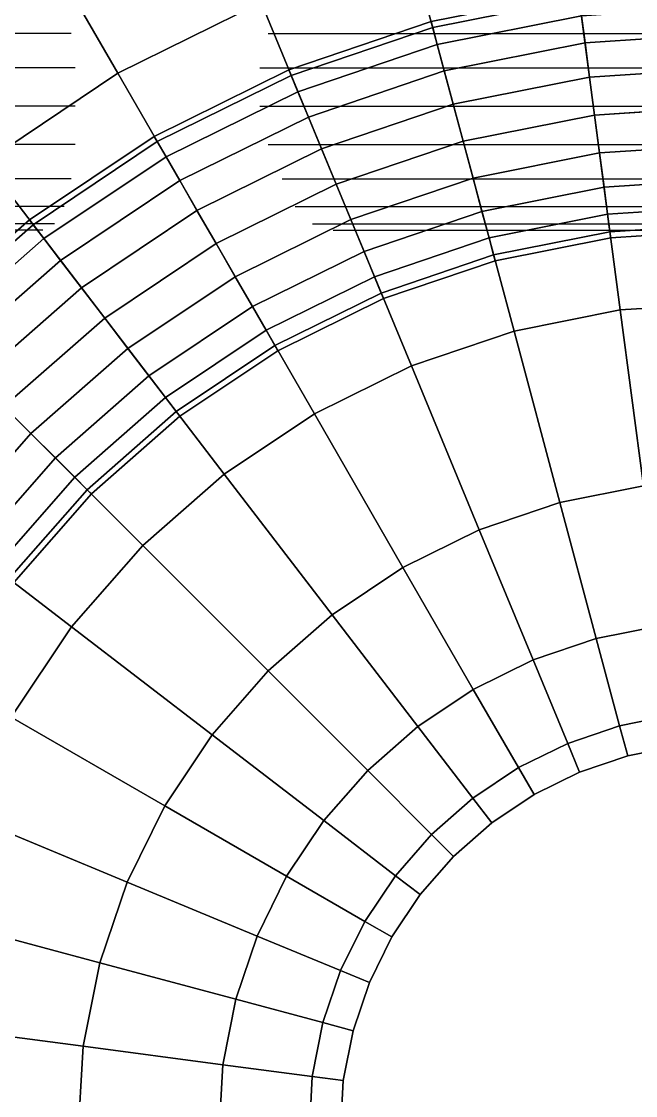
# Model space of a CAD drawing. Extents: x 91537 to 98524, y 82085 to 85415.
# Drawn here: x 93712 to 93831.9, y 84398 to 84607.5 of the extents above; entities that cross this region are included whole.
import ezdxf

# ---------------------------------------------------------------- set-up
doc = ezdxf.new("R2010")
doc.units = 0
doc.header["$LTSCALE"] = 20
doc.linetypes.add('DASHED', pattern=[18, 12, -6])
for name, color, linetype in [('CENTERLINE', 7, 'CONTINUOUS'), ('DRG1-CONTEXT', 9, 'DASHED'), ('INSULATION', 254, 'CONTINUOUS'), ('PIPE-SPOOL1', 5, 'CONTINUOUS')]:
    doc.layers.add(name, color=color, linetype=linetype)

msp = doc.modelspace()

# ---------------------------------------------------------------- linework, layer by layer
at = {"layer": 'CENTERLINE'}
msp.add_polyline3d([(93650, 82409, 4450), (93650, 84391, 4450), (93651.711, 84417.1052, 4450), (93656.8148, 84442.7638, 4450), (93665.2241, 84467.5367, 4450), (93676.7949, 84491, 4450), (93691.3293, 84512.7523, 4450), (93708.5786, 84532.4214, 4450), (93728.2477, 84549.6707, 4450), (93750, 84564.2051, 4450), (93773.4633, 84575.7759, 4450), (93798.2362, 84584.1852, 4450), (93823.8948, 84589.289, 4450), (93850, 84591, 4450), (97500, 84591, 4450)], dxfattribs=at)
at = {"layer": 'DRG1-CONTEXT'}
for points in [[(96595, 84610.5378, 5080.805), (96595, 84605.195, 5075.4622), (93204.3607, 84605.195, 5075.4727), (93204.5356, 84610.5378, 5080.8126)], [(96595, 84605.195, 5114.5378), (96595, 84610.5378, 5109.195), (93205.4644, 84610.5378, 5109.1874), (93205.6393, 84605.195, 5114.5273)], [(96595, 84605.195, 5075.4622), (96595, 84598.4628, 5072.032), (93204.2485, 84598.4628, 5072.0443), (93204.3607, 84605.195, 5075.4727)], [(96595, 84598.4628, 5117.968), (96595, 84605.195, 5114.5378), (93205.6393, 84605.195, 5114.5273), (93205.7515, 84598.4628, 5117.9557)], [(96595, 84598.4628, 5072.032), (96595, 84591, 5070.85), (93204.2098, 84591, 5070.8629), (93204.2485, 84598.4628, 5072.0443)], [(96595, 84591, 5119.15), (96595, 84598.4628, 5117.968), (93205.7515, 84598.4628, 5117.9557), (93205.7902, 84591, 5119.1371)], [(96595, 84591, 5070.85), (96595, 84583.5372, 5072.032), (93204.2485, 84583.5372, 5072.0443), (93204.2098, 84591, 5070.8629)], [(96595, 84583.5372, 5117.968), (96595, 84591, 5119.15), (93205.7902, 84591, 5119.1371), (93205.7515, 84583.5372, 5117.9557)], [(96595, 84583.5372, 5072.032), (96595, 84576.805, 5075.4622), (93204.3607, 84576.805, 5075.4727), (93204.2485, 84583.5372, 5072.0443)], [(96595, 84576.805, 5114.5378), (96595, 84583.5372, 5117.968), (93205.7515, 84583.5372, 5117.9557), (93205.6393, 84576.805, 5114.5273)], [(96595, 84576.805, 5075.4622), (96595, 84571.4622, 5080.805), (93204.5356, 84571.4622, 5080.8126), (93204.3607, 84576.805, 5075.4727)], [(96595, 84571.4622, 5109.195), (96595, 84576.805, 5114.5378), (93205.6393, 84576.805, 5114.5273), (93205.4644, 84571.4622, 5109.1874)], [(96595, 84571.4622, 5080.805), (96595, 84568.032, 5087.5372), (93204.7558, 84568.032, 5087.5412), (93204.5356, 84571.4622, 5080.8126)], [(96595, 84568.032, 5102.4628), (96595, 84571.4622, 5109.195), (93205.4644, 84571.4622, 5109.1874), (93205.2442, 84568.032, 5102.4588)], [(96595, 84568.032, 5087.5372), (96595, 84566.85, 5095), (93205, 84566.85, 5095), (93204.7558, 84568.032, 5087.5412)], [(96595, 84566.85, 5095), (96595, 84568.032, 5102.4628), (93205.2442, 84568.032, 5102.4588), (93205, 84566.85, 5095)]]:
    msp.add_3dface(points, dxfattribs=at)
at = {"layer": 'INSULATION'}
for points in [[(93713.5132, 84627.402, 4550.4395), (93730.8178, 84597.4297, 4568.0737), (93758.7819, 84611.22, 4568.0737), (93745.5375, 84643.1947, 4550.4395)], [(93730.8178, 84597.4297, 4331.9263), (93713.5132, 84627.402, 4349.5605), (93745.5375, 84643.1947, 4349.5605), (93758.7819, 84611.22, 4331.9263)], [(93818.8872, 84627.3252, 4568.0737), (93823.8948, 84589.289, 4574.15), (93850, 84591, 4574.15), (93848.7448, 84629.3439, 4568.0737)], [(93823.8948, 84589.289, 4325.85), (93818.8872, 84627.3252, 4331.9263), (93848.7448, 84629.3439, 4331.9263), (93850, 84591, 4325.85)], [(93683.8242, 84607.5645, 4550.4395), (93704.8929, 84580.1072, 4568.0737), (93730.8178, 84597.4297, 4568.0737), (93713.5132, 84627.402, 4550.4395)], [(93704.8929, 84580.1072, 4331.9263), (93683.8242, 84607.5645, 4349.5605), (93713.5132, 84627.402, 4349.5605), (93730.8178, 84597.4297, 4331.9263)], [(93788.3067, 84621.2424, 4568.0737), (93798.2362, 84584.1852, 4574.15), (93823.8948, 84589.289, 4574.15), (93818.8872, 84627.3252, 4568.0737)], [(93798.2362, 84584.1852, 4325.85), (93788.3067, 84621.2424, 4331.9263), (93818.8872, 84627.3252, 4331.9263), (93823.8948, 84589.289, 4325.85)], [(93758.7819, 84611.22, 4568.0737), (93773.4633, 84575.7759, 4574.15), (93798.2362, 84584.1852, 4574.15), (93788.3067, 84621.2424, 4568.0737)], [(93773.4633, 84575.7759, 4325.85), (93758.7819, 84611.22, 4331.9263), (93788.3067, 84621.2424, 4331.9263), (93798.2362, 84584.1852, 4325.85)], [(93730.8178, 84597.4297, 4568.0737), (93750, 84564.2051, 4574.15), (93773.4633, 84575.7759, 4574.15), (93758.7819, 84611.22, 4568.0737)], [(93750, 84564.2051, 4325.85), (93730.8178, 84597.4297, 4331.9263), (93758.7819, 84611.22, 4331.9263), (93773.4633, 84575.7759, 4325.85)], [(93704.8929, 84580.1072, 4568.0737), (93728.2477, 84549.6707, 4574.15), (93750, 84564.2051, 4574.15), (93730.8178, 84597.4297, 4568.0737)], [(93728.2477, 84549.6707, 4325.85), (93704.8929, 84580.1072, 4331.9263), (93730.8178, 84597.4297, 4331.9263), (93750, 84564.2051, 4325.85)], [(93823.8948, 84589.289, 4574.15), (93828.9023, 84551.2527, 4568.0737), (93851.2553, 84552.6561, 4568.0737), (93850, 84591, 4574.15)], [(93828.9023, 84551.2527, 4331.9263), (93823.8948, 84589.289, 4325.85), (93850, 84591, 4325.85), (93851.2553, 84552.6561, 4331.9263)], [(93798.2362, 84584.1852, 4574.15), (93808.1656, 84547.1279, 4568.0737), (93828.9023, 84551.2527, 4568.0737), (93823.8948, 84589.289, 4574.15)], [(93808.1656, 84547.1279, 4331.9263), (93798.2362, 84584.1852, 4325.85), (93823.8948, 84589.289, 4325.85), (93828.9023, 84551.2527, 4331.9263)], [(93773.4633, 84575.7759, 4574.15), (93788.1448, 84540.3318, 4568.0737), (93808.1656, 84547.1279, 4568.0737), (93798.2362, 84584.1852, 4574.15)], [(93788.1448, 84540.3318, 4331.9263), (93773.4633, 84575.7759, 4325.85), (93798.2362, 84584.1852, 4325.85), (93808.1656, 84547.1279, 4331.9263)], [(93681.4509, 84559.5491, 4568.0737), (93708.5786, 84532.4214, 4574.15), (93728.2477, 84549.6707, 4574.15), (93704.8929, 84580.1072, 4568.0737)], [(93708.5786, 84532.4214, 4325.85), (93681.4509, 84559.5491, 4331.9263), (93704.8929, 84580.1072, 4331.9263), (93728.2477, 84549.6707, 4325.85)], [(93750, 84564.2051, 4574.15), (93769.1822, 84530.9805, 4568.0737), (93788.1448, 84540.3318, 4568.0737), (93773.4633, 84575.7759, 4574.15)], [(93769.1822, 84530.9805, 4331.9263), (93750, 84564.2051, 4325.85), (93773.4633, 84575.7759, 4325.85), (93788.1448, 84540.3318, 4331.9263)], [(93728.2477, 84549.6707, 4574.15), (93751.6025, 84519.2341, 4568.0737), (93769.1822, 84530.9805, 4568.0737), (93750, 84564.2051, 4574.15)], [(93751.6025, 84519.2341, 4331.9263), (93728.2477, 84549.6707, 4325.85), (93750, 84564.2051, 4325.85), (93769.1822, 84530.9805, 4331.9263)], [(93828.9023, 84551.2527, 4568.0737), (93833.4197, 84516.9397, 4550.4395), (93852.3876, 84518.0655, 4550.4395), (93851.2553, 84552.6561, 4568.0737)], [(93833.4197, 84516.9397, 4349.5605), (93828.9023, 84551.2527, 4331.9263), (93851.2553, 84552.6561, 4331.9263), (93852.3876, 84518.0655, 4349.5605)], [(93808.1656, 84547.1279, 4568.0737), (93817.1231, 84513.6981, 4550.4395), (93833.4197, 84516.9397, 4550.4395), (93828.9023, 84551.2527, 4568.0737)], [(93817.1231, 84513.6981, 4349.5605), (93808.1656, 84547.1279, 4331.9263), (93828.9023, 84551.2527, 4331.9263), (93833.4197, 84516.9397, 4349.5605)], [(93708.5786, 84532.4214, 4574.15), (93735.7064, 84505.2936, 4568.0737), (93751.6025, 84519.2341, 4568.0737), (93728.2477, 84549.6707, 4574.15)], [(93735.7064, 84505.2936, 4331.9263), (93708.5786, 84532.4214, 4325.85), (93728.2477, 84549.6707, 4325.85), (93751.6025, 84519.2341, 4331.9263)], [(93788.1448, 84540.3318, 4568.0737), (93801.3891, 84508.3571, 4550.4395), (93817.1231, 84513.6981, 4550.4395), (93808.1656, 84547.1279, 4568.0737)], [(93801.3891, 84508.3571, 4349.5605), (93788.1448, 84540.3318, 4331.9263), (93808.1656, 84547.1279, 4331.9263), (93817.1231, 84513.6981, 4349.5605)], [(93769.1822, 84530.9805, 4568.0737), (93786.4868, 84501.0081, 4550.4395), (93801.3891, 84508.3571, 4550.4395), (93788.1448, 84540.3318, 4568.0737)], [(93786.4868, 84501.0081, 4349.5605), (93769.1822, 84530.9805, 4331.9263), (93788.1448, 84540.3318, 4331.9263), (93801.3891, 84508.3571, 4349.5605)], [(93691.3293, 84512.7523, 4574.15), (93721.7659, 84489.3975, 4568.0737), (93735.7064, 84505.2936, 4568.0737), (93708.5786, 84532.4214, 4574.15)], [(93721.7659, 84489.3975, 4331.9263), (93691.3293, 84512.7523, 4325.85), (93708.5786, 84532.4214, 4325.85), (93735.7064, 84505.2936, 4331.9263)], [(93751.6025, 84519.2341, 4568.0737), (93772.6712, 84491.7769, 4550.4395), (93786.4868, 84501.0081, 4550.4395), (93769.1822, 84530.9805, 4568.0737)], [(93772.6712, 84491.7769, 4349.5605), (93751.6025, 84519.2341, 4331.9263), (93769.1822, 84530.9805, 4331.9263), (93786.4868, 84501.0081, 4349.5605)], [(93735.7064, 84505.2936, 4568.0737), (93760.1787, 84480.8213, 4550.4395), (93772.6712, 84491.7769, 4550.4395), (93751.6025, 84519.2341, 4568.0737)], [(93760.1787, 84480.8213, 4349.5605), (93735.7064, 84505.2936, 4331.9263), (93751.6025, 84519.2341, 4331.9263), (93772.6712, 84491.7769, 4349.5605)], [(93817.1231, 84513.6981, 4550.4395), (93824.2318, 84487.1681, 4522.9735), (93837.0047, 84489.7088, 4522.9735), (93833.4197, 84516.9397, 4550.4395)], [(93824.2318, 84487.1681, 4377.0265), (93817.1231, 84513.6981, 4349.5605), (93833.4197, 84516.9397, 4349.5605), (93837.0047, 84489.7088, 4377.0265)], [(93676.7949, 84491, 4574.15), (93710.0195, 84471.8178, 4568.0737), (93721.7659, 84489.3975, 4568.0737), (93691.3293, 84512.7523, 4574.15)], [(93710.0195, 84471.8178, 4331.9263), (93676.7949, 84491, 4325.85), (93691.3293, 84512.7523, 4325.85), (93721.7659, 84489.3975, 4331.9263)], [(93801.3891, 84508.3571, 4550.4395), (93811.8998, 84482.9819, 4522.9735), (93824.2318, 84487.1681, 4522.9735), (93817.1231, 84513.6981, 4550.4395)], [(93811.8998, 84482.9819, 4377.0265), (93801.3891, 84508.3571, 4349.5605), (93817.1231, 84513.6981, 4349.5605), (93824.2318, 84487.1681, 4377.0265)], [(93786.4868, 84501.0081, 4550.4395), (93800.2197, 84477.222, 4522.9735), (93811.8998, 84482.9819, 4522.9735), (93801.3891, 84508.3571, 4550.4395)], [(93800.2197, 84477.222, 4377.0265), (93786.4868, 84501.0081, 4349.5605), (93801.3891, 84508.3571, 4349.5605), (93811.8998, 84482.9819, 4377.0265)], [(93721.7659, 84489.3975, 4568.0737), (93749.2231, 84468.3288, 4550.4395), (93760.1787, 84480.8213, 4550.4395), (93735.7064, 84505.2936, 4568.0737)], [(93749.2231, 84468.3288, 4349.5605), (93721.7659, 84489.3975, 4331.9263), (93735.7064, 84505.2936, 4331.9263), (93760.1787, 84480.8213, 4349.5605)], [(93772.6712, 84491.7769, 4550.4395), (93789.3914, 84469.9867, 4522.9735), (93800.2197, 84477.222, 4522.9735), (93786.4868, 84501.0081, 4550.4395)], [(93789.3914, 84469.9867, 4377.0265), (93772.6712, 84491.7769, 4349.5605), (93786.4868, 84501.0081, 4349.5605), (93800.2197, 84477.222, 4377.0265)], [(93760.1787, 84480.8213, 4550.4395), (93779.6001, 84461.3999, 4522.9735), (93789.3914, 84469.9867, 4522.9735), (93772.6712, 84491.7769, 4550.4395)], [(93779.6001, 84461.3999, 4377.0265), (93760.1787, 84480.8213, 4349.5605), (93772.6712, 84491.7769, 4349.5605), (93789.3914, 84469.9867, 4377.0265)], [(93710.0195, 84471.8178, 4568.0737), (93739.9919, 84454.5132, 4550.4395), (93749.2231, 84468.3288, 4550.4395), (93721.7659, 84489.3975, 4568.0737)], [(93739.9919, 84454.5132, 4349.5605), (93710.0195, 84471.8178, 4331.9263), (93721.7659, 84489.3975, 4331.9263), (93749.2231, 84468.3288, 4349.5605)], [(93824.2318, 84487.1681, 4522.9735), (93828.7959, 84470.1348, 4488.3645), (93839.3065, 84472.2254, 4488.3645), (93837.0047, 84489.7088, 4522.9735)], [(93828.7959, 84470.1348, 4411.6355), (93824.2318, 84487.1681, 4377.0265), (93837.0047, 84489.7088, 4377.0265), (93839.3065, 84472.2254, 4411.6355)], [(93811.8998, 84482.9819, 4522.9735), (93818.6481, 84466.6901, 4488.3645), (93828.7959, 84470.1348, 4488.3645), (93824.2318, 84487.1681, 4522.9735)], [(93818.6481, 84466.6901, 4411.6355), (93811.8998, 84482.9819, 4377.0265), (93824.2318, 84487.1681, 4377.0265), (93828.7959, 84470.1348, 4411.6355)], [(93800.2197, 84477.222, 4522.9735), (93809.0368, 84461.9503, 4488.3645), (93818.6481, 84466.6901, 4488.3645), (93811.8998, 84482.9819, 4522.9735)], [(93809.0368, 84461.9503, 4411.6355), (93800.2197, 84477.222, 4377.0265), (93811.8998, 84482.9819, 4377.0265), (93818.6481, 84466.6901, 4411.6355)], [(93749.2231, 84468.3288, 4550.4395), (93771.0133, 84451.6086, 4522.9735), (93779.6001, 84461.3999, 4522.9735), (93760.1787, 84480.8213, 4550.4395)], [(93771.0133, 84451.6086, 4377.0265), (93749.2231, 84468.3288, 4349.5605), (93760.1787, 84480.8213, 4349.5605), (93779.6001, 84461.3999, 4377.0265)], [(93789.3914, 84469.9867, 4522.9735), (93800.1264, 84455.9965, 4488.3645), (93809.0368, 84461.9503, 4488.3645), (93800.2197, 84477.222, 4522.9735)], [(93800.1264, 84455.9965, 4411.6355), (93789.3914, 84469.9867, 4377.0265), (93800.2197, 84477.222, 4377.0265), (93809.0368, 84461.9503, 4411.6355)], [(93700.6682, 84452.8552, 4568.0737), (93732.6429, 84439.6109, 4550.4395), (93739.9919, 84454.5132, 4550.4395), (93710.0195, 84471.8178, 4568.0737)], [(93732.6429, 84439.6109, 4349.5605), (93700.6682, 84452.8552, 4331.9263), (93710.0195, 84471.8178, 4331.9263), (93739.9919, 84454.5132, 4349.5605)], [(93828.7959, 84470.1348, 4488.3645), (93830.3686, 84464.2655, 4450), (93840.0996, 84466.2011, 4450), (93839.3065, 84472.2254, 4488.3645)], [(93830.3686, 84464.2655, 4450), (93828.7959, 84470.1348, 4411.6355), (93839.3065, 84472.2254, 4411.6355), (93840.0996, 84466.2011, 4450)], [(93739.9919, 84454.5132, 4550.4395), (93763.778, 84440.7803, 4522.9735), (93771.0133, 84451.6086, 4522.9735), (93749.2231, 84468.3288, 4550.4395)], [(93763.778, 84440.7803, 4377.0265), (93739.9919, 84454.5132, 4349.5605), (93749.2231, 84468.3288, 4349.5605), (93771.0133, 84451.6086, 4377.0265)], [(93779.6001, 84461.3999, 4522.9735), (93792.0693, 84448.9307, 4488.3645), (93800.1264, 84455.9965, 4488.3645), (93789.3914, 84469.9867, 4522.9735)], [(93792.0693, 84448.9307, 4411.6355), (93779.6001, 84461.3999, 4377.0265), (93789.3914, 84469.9867, 4377.0265), (93800.1264, 84455.9965, 4411.6355)], [(93818.6481, 84466.6901, 4488.3645), (93820.9735, 84461.0763, 4450), (93830.3686, 84464.2655, 4450), (93828.7959, 84470.1348, 4488.3645)], [(93820.9735, 84461.0763, 4450), (93818.6481, 84466.6901, 4411.6355), (93828.7959, 84470.1348, 4411.6355), (93830.3686, 84464.2655, 4450)], [(93809.0368, 84461.9503, 4488.3645), (93812.075, 84456.688, 4450), (93820.9735, 84461.0763, 4450), (93818.6481, 84466.6901, 4488.3645)], [(93812.075, 84456.688, 4450), (93809.0368, 84461.9503, 4411.6355), (93818.6481, 84466.6901, 4411.6355), (93820.9735, 84461.0763, 4450)], [(93771.0133, 84451.6086, 4522.9735), (93785.0035, 84440.8736, 4488.3645), (93792.0693, 84448.9307, 4488.3645), (93779.6001, 84461.3999, 4522.9735)], [(93785.0035, 84440.8736, 4411.6355), (93771.0133, 84451.6086, 4377.0265), (93779.6001, 84461.3999, 4377.0265), (93792.0693, 84448.9307, 4411.6355)], [(93800.1264, 84455.9965, 4488.3645), (93803.8254, 84451.1759, 4450), (93812.075, 84456.688, 4450), (93809.0368, 84461.9503, 4488.3645)], [(93803.8254, 84451.1759, 4450), (93800.1264, 84455.9965, 4411.6355), (93809.0368, 84461.9503, 4411.6355), (93812.075, 84456.688, 4450)], [(93792.0693, 84448.9307, 4488.3645), (93796.366, 84444.634, 4450), (93803.8254, 84451.1759, 4450), (93800.1264, 84455.9965, 4488.3645)], [(93796.366, 84444.634, 4450), (93792.0693, 84448.9307, 4411.6355), (93800.1264, 84455.9965, 4411.6355), (93803.8254, 84451.1759, 4450)], [(93732.6429, 84439.6109, 4550.4395), (93758.0181, 84429.1002, 4522.9735), (93763.778, 84440.7803, 4522.9735), (93739.9919, 84454.5132, 4550.4395)], [(93758.0181, 84429.1002, 4377.0265), (93732.6429, 84439.6109, 4349.5605), (93739.9919, 84454.5132, 4349.5605), (93763.778, 84440.7803, 4377.0265)], [(93693.8721, 84432.8344, 4568.0737), (93727.3019, 84423.8769, 4550.4395), (93732.6429, 84439.6109, 4550.4395), (93700.6682, 84452.8552, 4568.0737)], [(93727.3019, 84423.8769, 4349.5605), (93693.8721, 84432.8344, 4331.9263), (93700.6682, 84452.8552, 4331.9263), (93732.6429, 84439.6109, 4349.5605)], [(93763.778, 84440.7803, 4522.9735), (93779.0497, 84431.9632, 4488.3645), (93785.0035, 84440.8736, 4488.3645), (93771.0133, 84451.6086, 4522.9735)], [(93779.0497, 84431.9632, 4411.6355), (93763.778, 84440.7803, 4377.0265), (93771.0133, 84451.6086, 4377.0265), (93785.0035, 84440.8736, 4411.6355)], [(93785.0035, 84440.8736, 4488.3645), (93789.8241, 84437.1746, 4450), (93796.366, 84444.634, 4450), (93792.0693, 84448.9307, 4488.3645)], [(93789.8241, 84437.1746, 4450), (93785.0035, 84440.8736, 4411.6355), (93792.0693, 84448.9307, 4411.6355), (93796.366, 84444.634, 4450)], [(93727.3019, 84423.8769, 4550.4395), (93753.8319, 84416.7682, 4522.9735), (93758.0181, 84429.1002, 4522.9735), (93732.6429, 84439.6109, 4550.4395)], [(93753.8319, 84416.7682, 4377.0265), (93727.3019, 84423.8769, 4349.5605), (93732.6429, 84439.6109, 4349.5605), (93758.0181, 84429.1002, 4377.0265)], [(93758.0181, 84429.1002, 4522.9735), (93774.3099, 84422.3519, 4488.3645), (93779.0497, 84431.9632, 4488.3645), (93763.778, 84440.7803, 4522.9735)], [(93774.3099, 84422.3519, 4411.6355), (93758.0181, 84429.1002, 4377.0265), (93763.778, 84440.7803, 4377.0265), (93779.0497, 84431.9632, 4411.6355)], [(93779.0497, 84431.9632, 4488.3645), (93784.312, 84428.925, 4450), (93789.8241, 84437.1746, 4450), (93785.0035, 84440.8736, 4488.3645)], [(93784.312, 84428.925, 4450), (93779.0497, 84431.9632, 4411.6355), (93785.0035, 84440.8736, 4411.6355), (93789.8241, 84437.1746, 4450)], [(93689.7473, 84412.0977, 4568.0737), (93724.0603, 84407.5803, 4550.4395), (93727.3019, 84423.8769, 4550.4395), (93693.8721, 84432.8344, 4568.0737)], [(93724.0603, 84407.5803, 4349.5605), (93689.7473, 84412.0977, 4331.9263), (93693.8721, 84432.8344, 4331.9263), (93727.3019, 84423.8769, 4349.5605)], [(93774.3099, 84422.3519, 4488.3645), (93779.9237, 84420.0265, 4450), (93784.312, 84428.925, 4450), (93779.0497, 84431.9632, 4488.3645)], [(93779.9237, 84420.0265, 4450), (93774.3099, 84422.3519, 4411.6355), (93779.0497, 84431.9632, 4411.6355), (93784.312, 84428.925, 4450)], [(93753.8319, 84416.7682, 4522.9735), (93770.8652, 84412.2041, 4488.3645), (93774.3099, 84422.3519, 4488.3645), (93758.0181, 84429.1002, 4522.9735)], [(93770.8652, 84412.2041, 4411.6355), (93753.8319, 84416.7682, 4377.0265), (93758.0181, 84429.1002, 4377.0265), (93774.3099, 84422.3519, 4411.6355)], [(93724.0603, 84407.5803, 4550.4395), (93751.2912, 84403.9953, 4522.9735), (93753.8319, 84416.7682, 4522.9735), (93727.3019, 84423.8769, 4550.4395)], [(93751.2912, 84403.9953, 4377.0265), (93724.0603, 84407.5803, 4349.5605), (93727.3019, 84423.8769, 4349.5605), (93753.8319, 84416.7682, 4377.0265)], [(93770.8652, 84412.2041, 4488.3645), (93776.7345, 84410.6314, 4450), (93779.9237, 84420.0265, 4450), (93774.3099, 84422.3519, 4488.3645)], [(93776.7345, 84410.6314, 4450), (93770.8652, 84412.2041, 4411.6355), (93774.3099, 84422.3519, 4411.6355), (93779.9237, 84420.0265, 4450)], [(93751.2912, 84403.9953, 4522.9735), (93768.7746, 84401.6935, 4488.3645), (93770.8652, 84412.2041, 4488.3645), (93753.8319, 84416.7682, 4522.9735)], [(93768.7746, 84401.6935, 4411.6355), (93751.2912, 84403.9953, 4377.0265), (93753.8319, 84416.7682, 4377.0265), (93770.8652, 84412.2041, 4411.6355)], [(93688.3439, 84389.7447, 4568.0737), (93722.9345, 84388.6124, 4550.4395), (93724.0603, 84407.5803, 4550.4395), (93689.7473, 84412.0977, 4568.0737)], [(93722.9345, 84388.6124, 4349.5605), (93688.3439, 84389.7447, 4331.9263), (93689.7473, 84412.0977, 4331.9263), (93724.0603, 84407.5803, 4349.5605)], [(93768.7746, 84401.6935, 4488.3645), (93774.7989, 84400.9004, 4450), (93776.7345, 84410.6314, 4450), (93770.8652, 84412.2041, 4488.3645)], [(93774.7989, 84400.9004, 4450), (93768.7746, 84401.6935, 4411.6355), (93770.8652, 84412.2041, 4411.6355), (93776.7345, 84410.6314, 4450)], [(93722.9345, 84388.6124, 4550.4395), (93750.3857, 84387.7137, 4522.9735), (93751.2912, 84403.9953, 4522.9735), (93724.0603, 84407.5803, 4550.4395)], [(93750.3857, 84387.7137, 4377.0265), (93722.9345, 84388.6124, 4349.5605), (93724.0603, 84407.5803, 4349.5605), (93751.2912, 84403.9953, 4377.0265)], [(93750.3857, 84387.7137, 4522.9735), (93768.0104, 84387.1367, 4488.3645), (93768.7746, 84401.6935, 4488.3645), (93751.2912, 84403.9953, 4522.9735)], [(93768.0104, 84387.1367, 4411.6355), (93750.3857, 84387.7137, 4377.0265), (93751.2912, 84403.9953, 4377.0265), (93768.7746, 84401.6935, 4411.6355)], [(93768.0104, 84387.1367, 4488.3645), (93774.0835, 84386.9379, 4450), (93774.7989, 84400.9004, 4450), (93768.7746, 84401.6935, 4488.3645)], [(93774.0835, 84386.9379, 4450), (93768.0104, 84387.1367, 4411.6355), (93768.7746, 84401.6935, 4411.6355), (93774.7989, 84400.9004, 4450)]]:
    msp.add_3dface(points, dxfattribs=at)
at = {"layer": 'PIPE-SPOOL1'}
for points in [[(93791.9857, 84607.5123, 4450), (93792.2916, 84606.3706, 4457.4628), (93820.8968, 84612.0605, 4457.4628), (93820.7426, 84613.2324, 4450)], [(93792.2916, 84606.3706, 4442.5372), (93791.9857, 84607.5123, 4450), (93820.7426, 84613.2324, 4450), (93820.8968, 84612.0605, 4442.5372)], [(93792.2916, 84606.3706, 4457.4628), (93793.1794, 84603.0572, 4464.195), (93821.3446, 84608.6596, 4464.195), (93820.8968, 84612.0605, 4457.4628)], [(93793.1794, 84603.0572, 4435.805), (93792.2916, 84606.3706, 4442.5372), (93820.8968, 84612.0605, 4442.5372), (93821.3446, 84608.6596, 4435.805)], [(93821.3446, 84608.6596, 4464.195), (93822.0419, 84603.3625, 4469.5378), (93849.5356, 84605.1874, 4469.5378), (93849.3607, 84610.5273, 4464.195)], [(93822.0419, 84603.3625, 4430.4622), (93821.3446, 84608.6596, 4435.805), (93849.3607, 84610.5273, 4435.805), (93849.5356, 84605.1874, 4430.4622)], [(93764.2215, 84598.0876, 4450), (93764.6738, 84596.9956, 4457.4628), (93792.2916, 84606.3706, 4457.4628), (93791.9857, 84607.5123, 4450)], [(93764.6738, 84596.9956, 4442.5372), (93764.2215, 84598.0876, 4450), (93791.9857, 84607.5123, 4450), (93792.2916, 84606.3706, 4442.5372)], [(93793.1794, 84603.0572, 4464.195), (93794.5623, 84597.8965, 4469.5378), (93822.0419, 84603.3625, 4469.5378), (93821.3446, 84608.6596, 4464.195)], [(93794.5623, 84597.8965, 4430.4622), (93793.1794, 84603.0572, 4435.805), (93821.3446, 84608.6596, 4435.805), (93822.0419, 84603.3625, 4430.4622)], [(93764.6738, 84596.9956, 4457.4628), (93765.9865, 84593.8264, 4464.195), (93793.1794, 84603.0572, 4464.195), (93792.2916, 84606.3706, 4457.4628)], [(93765.9865, 84593.8264, 4435.805), (93764.6738, 84596.9956, 4442.5372), (93792.2916, 84606.3706, 4442.5372), (93793.1794, 84603.0572, 4435.805)], [(93822.0419, 84603.3625, 4469.5378), (93822.9207, 84596.6879, 4472.968), (93849.7558, 84598.4588, 4472.968), (93849.5356, 84605.1874, 4469.5378)], [(93822.9207, 84596.6879, 4427.032), (93822.0419, 84603.3625, 4430.4622), (93849.5356, 84605.1874, 4430.4622), (93849.7558, 84598.4588, 4427.032)], [(93765.9865, 84593.8264, 4464.195), (93768.0311, 84588.8904, 4469.5378), (93794.5623, 84597.8965, 4469.5378), (93793.1794, 84603.0572, 4464.195)], [(93768.0311, 84588.8904, 4430.4622), (93765.9865, 84593.8264, 4435.805), (93793.1794, 84603.0572, 4435.805), (93794.5623, 84597.8965, 4430.4622)], [(93794.5623, 84597.8965, 4469.5378), (93796.3047, 84591.3936, 4472.968), (93822.9207, 84596.6879, 4472.968), (93822.0419, 84603.3625, 4469.5378)], [(93796.3047, 84591.3936, 4427.032), (93794.5623, 84597.8965, 4430.4622), (93822.0419, 84603.3625, 4430.4622), (93822.9207, 84596.6879, 4427.032)], [(93822.9207, 84596.6879, 4472.968), (93823.8948, 84589.289, 4474.15), (93850, 84591, 4474.15), (93849.7558, 84598.4588, 4472.968)], [(93823.8948, 84589.289, 4425.85), (93822.9207, 84596.6879, 4427.032), (93849.7558, 84598.4588, 4427.032), (93850, 84591, 4425.85)], [(93737.925, 84585.1196, 4450), (93738.516, 84584.096, 4457.4628), (93764.6738, 84596.9956, 4457.4628), (93764.2215, 84598.0876, 4450)], [(93738.516, 84584.096, 4442.5372), (93737.925, 84585.1196, 4450), (93764.2215, 84598.0876, 4450), (93764.6738, 84596.9956, 4442.5372)], [(93738.516, 84584.096, 4457.4628), (93740.2311, 84581.1253, 4464.195), (93765.9865, 84593.8264, 4464.195), (93764.6738, 84596.9956, 4457.4628)], [(93740.2311, 84581.1253, 4435.805), (93738.516, 84584.096, 4442.5372), (93764.6738, 84596.9956, 4442.5372), (93765.9865, 84593.8264, 4435.805)], [(93768.0311, 84588.8904, 4469.5378), (93770.6074, 84582.6706, 4472.968), (93796.3047, 84591.3936, 4472.968), (93794.5623, 84597.8965, 4469.5378)], [(93770.6074, 84582.6706, 4427.032), (93768.0311, 84588.8904, 4430.4622), (93794.5623, 84597.8965, 4430.4622), (93796.3047, 84591.3936, 4427.032)], [(93796.3047, 84591.3936, 4472.968), (93798.2362, 84584.1852, 4474.15), (93823.8948, 84589.289, 4474.15), (93822.9207, 84596.6879, 4472.968)], [(93798.2362, 84584.1852, 4425.85), (93796.3047, 84591.3936, 4427.032), (93822.9207, 84596.6879, 4427.032), (93823.8948, 84589.289, 4425.85)], [(93740.2311, 84581.1253, 4464.195), (93742.9025, 84576.4983, 4469.5378), (93768.0311, 84588.8904, 4469.5378), (93765.9865, 84593.8264, 4464.195)], [(93742.9025, 84576.4983, 4430.4622), (93740.2311, 84581.1253, 4435.805), (93765.9865, 84593.8264, 4435.805), (93768.0311, 84588.8904, 4430.4622)], [(93770.6074, 84582.6706, 4472.968), (93773.4633, 84575.7759, 4474.15), (93798.2362, 84584.1852, 4474.15), (93796.3047, 84591.3936, 4472.968)], [(93773.4633, 84575.7759, 4425.85), (93770.6074, 84582.6706, 4427.032), (93796.3047, 84591.3936, 4427.032), (93798.2362, 84584.1852, 4425.85)], [(93823.8948, 84589.289, 4474.15), (93824.8688, 84581.8901, 4472.968), (93850.2442, 84583.5412, 4472.968), (93850, 84591, 4474.15)], [(93824.8688, 84581.8901, 4427.032), (93823.8948, 84589.289, 4425.85), (93850, 84591, 4425.85), (93850.2442, 84583.5412, 4427.032)], [(93742.9025, 84576.4983, 4469.5378), (93746.2686, 84570.668, 4472.968), (93770.6074, 84582.6706, 4472.968), (93768.0311, 84588.8904, 4469.5378)], [(93746.2686, 84570.668, 4427.032), (93742.9025, 84576.4983, 4430.4622), (93768.0311, 84588.8904, 4430.4622), (93770.6074, 84582.6706, 4427.032)], [(93798.2362, 84584.1852, 4474.15), (93800.1677, 84576.9767, 4472.968), (93824.8688, 84581.8901, 4472.968), (93823.8948, 84589.289, 4474.15)], [(93800.1677, 84576.9767, 4427.032), (93798.2362, 84584.1852, 4425.85), (93823.8948, 84589.289, 4425.85), (93824.8688, 84581.8901, 4427.032)], [(93713.5461, 84568.8302, 4450), (93714.2657, 84567.8924, 4457.4628), (93738.516, 84584.096, 4457.4628), (93737.925, 84585.1196, 4450)], [(93714.2657, 84567.8924, 4442.5372), (93713.5461, 84568.8302, 4450), (93737.925, 84585.1196, 4450), (93738.516, 84584.096, 4442.5372)], [(93714.2657, 84567.8924, 4457.4628), (93716.3539, 84565.171, 4464.195), (93740.2311, 84581.1253, 4464.195), (93738.516, 84584.096, 4457.4628)], [(93716.3539, 84565.171, 4435.805), (93714.2657, 84567.8924, 4442.5372), (93738.516, 84584.096, 4442.5372), (93740.2311, 84581.1253, 4435.805)], [(93773.4633, 84575.7759, 4474.15), (93776.3192, 84568.8812, 4472.968), (93800.1677, 84576.9767, 4472.968), (93798.2362, 84584.1852, 4474.15)], [(93776.3192, 84568.8812, 4427.032), (93773.4633, 84575.7759, 4425.85), (93798.2362, 84584.1852, 4425.85), (93800.1677, 84576.9767, 4427.032)], [(93746.2686, 84570.668, 4472.968), (93750, 84564.2051, 4474.15), (93773.4633, 84575.7759, 4474.15), (93770.6074, 84582.6706, 4472.968)], [(93750, 84564.2051, 4425.85), (93746.2686, 84570.668, 4427.032), (93770.6074, 84582.6706, 4427.032), (93773.4633, 84575.7759, 4425.85)], [(93800.1677, 84576.9767, 4472.968), (93801.9101, 84570.4738, 4469.5378), (93825.7476, 84575.2154, 4469.5378), (93824.8688, 84581.8901, 4472.968)], [(93801.9101, 84570.4738, 4430.4622), (93800.1677, 84576.9767, 4427.032), (93824.8688, 84581.8901, 4427.032), (93825.7476, 84575.2154, 4430.4622)], [(93824.8688, 84581.8901, 4472.968), (93825.7476, 84575.2154, 4469.5378), (93850.4644, 84576.8126, 4469.5378), (93850.2442, 84583.5412, 4472.968)], [(93825.7476, 84575.2154, 4430.4622), (93824.8688, 84581.8901, 4427.032), (93850.2442, 84583.5412, 4427.032), (93850.4644, 84576.8126, 4430.4622)], [(93716.3539, 84565.171, 4464.195), (93719.6063, 84560.9323, 4469.5378), (93742.9025, 84576.4983, 4469.5378), (93740.2311, 84581.1253, 4464.195)], [(93719.6063, 84560.9323, 4430.4622), (93716.3539, 84565.171, 4435.805), (93740.2311, 84581.1253, 4435.805), (93742.9025, 84576.4983, 4430.4622)], [(93719.6063, 84560.9323, 4469.5378), (93723.7047, 84555.5913, 4472.968), (93746.2686, 84570.668, 4472.968), (93742.9025, 84576.4983, 4469.5378)], [(93723.7047, 84555.5913, 4427.032), (93719.6063, 84560.9323, 4430.4622), (93742.9025, 84576.4983, 4430.4622), (93746.2686, 84570.668, 4427.032)], [(93750, 84564.2051, 4474.15), (93753.7314, 84557.7421, 4472.968), (93776.3192, 84568.8812, 4472.968), (93773.4633, 84575.7759, 4474.15)], [(93753.7314, 84557.7421, 4427.032), (93750, 84564.2051, 4425.85), (93773.4633, 84575.7759, 4425.85), (93776.3192, 84568.8812, 4427.032)], [(93776.3192, 84568.8812, 4472.968), (93778.8955, 84562.6614, 4469.5378), (93801.9101, 84570.4738, 4469.5378), (93800.1677, 84576.9767, 4472.968)], [(93778.8955, 84562.6614, 4430.4622), (93776.3192, 84568.8812, 4427.032), (93800.1677, 84576.9767, 4427.032), (93801.9101, 84570.4738, 4430.4622)], [(93801.9101, 84570.4738, 4469.5378), (93803.2929, 84565.3131, 4464.195), (93826.445, 84569.9184, 4464.195), (93825.7476, 84575.2154, 4469.5378)], [(93803.2929, 84565.3131, 4435.805), (93801.9101, 84570.4738, 4430.4622), (93825.7476, 84575.2154, 4430.4622), (93826.445, 84569.9184, 4435.805)], [(93825.7476, 84575.2154, 4469.5378), (93826.445, 84569.9184, 4464.195), (93850.6393, 84571.4727, 4464.195), (93850.4644, 84576.8126, 4469.5378)], [(93826.445, 84569.9184, 4435.805), (93825.7476, 84575.2154, 4430.4622), (93850.4644, 84576.8126, 4430.4622), (93850.6393, 84571.4727, 4435.805)], [(93826.445, 84569.9184, 4464.195), (93826.8927, 84566.5175, 4457.4628), (93850.7515, 84568.0443, 4457.4628), (93850.6393, 84571.4727, 4464.195)], [(93826.8927, 84566.5175, 4442.5372), (93826.445, 84569.9184, 4435.805), (93850.6393, 84571.4727, 4435.805), (93850.7515, 84568.0443, 4442.5372)], [(93723.7047, 84555.5913, 4472.968), (93728.2477, 84549.6707, 4474.15), (93750, 84564.2051, 4474.15), (93746.2686, 84570.668, 4472.968)], [(93728.2477, 84549.6707, 4425.85), (93723.7047, 84555.5913, 4427.032), (93746.2686, 84570.668, 4427.032), (93750, 84564.2051, 4425.85)], [(93778.8955, 84562.6614, 4469.5378), (93780.9401, 84557.7254, 4464.195), (93803.2929, 84565.3131, 4464.195), (93801.9101, 84570.4738, 4469.5378)], [(93780.9401, 84557.7254, 4435.805), (93778.8955, 84562.6614, 4430.4622), (93801.9101, 84570.4738, 4430.4622), (93803.2929, 84565.3131, 4435.805)], [(93803.2929, 84565.3131, 4464.195), (93804.1808, 84561.9998, 4457.4628), (93826.8927, 84566.5175, 4457.4628), (93826.445, 84569.9184, 4464.195)], [(93804.1808, 84561.9998, 4442.5372), (93803.2929, 84565.3131, 4435.805), (93826.445, 84569.9184, 4435.805), (93826.8927, 84566.5175, 4442.5372)], [(93691.502, 84549.498, 4450), (93692.3378, 84548.6622, 4457.4628), (93714.2657, 84567.8924, 4457.4628), (93713.5461, 84568.8302, 4450)], [(93692.3378, 84548.6622, 4442.5372), (93691.502, 84549.498, 4450), (93713.5461, 84568.8302, 4450), (93714.2657, 84567.8924, 4442.5372)], [(93692.3378, 84548.6622, 4457.4628), (93694.7634, 84546.2366, 4464.195), (93716.3539, 84565.171, 4464.195), (93714.2657, 84567.8924, 4457.4628)], [(93694.7634, 84546.2366, 4435.805), (93692.3378, 84548.6622, 4442.5372), (93714.2657, 84567.8924, 4442.5372), (93716.3539, 84565.171, 4435.805)], [(93753.7314, 84557.7421, 4472.968), (93757.0975, 84551.9118, 4469.5378), (93778.8955, 84562.6614, 4469.5378), (93776.3192, 84568.8812, 4472.968)], [(93757.0975, 84551.9118, 4430.4622), (93753.7314, 84557.7421, 4427.032), (93776.3192, 84568.8812, 4427.032), (93778.8955, 84562.6614, 4430.4622)], [(93826.8927, 84566.5175, 4457.4628), (93827.047, 84565.3456, 4450), (93850.7902, 84566.8629, 4450), (93850.7515, 84568.0443, 4457.4628)], [(93827.047, 84565.3456, 4450), (93826.8927, 84566.5175, 4442.5372), (93850.7515, 84568.0443, 4442.5372), (93850.7902, 84566.8629, 4450)], [(93694.7634, 84546.2366, 4464.195), (93698.5413, 84542.4587, 4469.5378), (93719.6063, 84560.9323, 4469.5378), (93716.3539, 84565.171, 4464.195)], [(93698.5413, 84542.4587, 4430.4622), (93694.7634, 84546.2366, 4435.805), (93716.3539, 84565.171, 4435.805), (93719.6063, 84560.9323, 4430.4622)], [(93780.9401, 84557.7254, 4464.195), (93782.2528, 84554.5562, 4457.4628), (93804.1808, 84561.9998, 4457.4628), (93803.2929, 84565.3131, 4464.195)], [(93782.2528, 84554.5562, 4442.5372), (93780.9401, 84557.7254, 4435.805), (93803.2929, 84565.3131, 4435.805), (93804.1808, 84561.9998, 4442.5372)], [(93804.1808, 84561.9998, 4457.4628), (93804.4867, 84560.8581, 4450), (93827.047, 84565.3456, 4450), (93826.8927, 84566.5175, 4457.4628)], [(93804.4867, 84560.8581, 4450), (93804.1808, 84561.9998, 4442.5372), (93826.8927, 84566.5175, 4442.5372), (93827.047, 84565.3456, 4450)], [(93728.2477, 84549.6707, 4474.15), (93732.7908, 84543.7501, 4472.968), (93753.7314, 84557.7421, 4472.968), (93750, 84564.2051, 4474.15)], [(93732.7908, 84543.7501, 4427.032), (93728.2477, 84549.6707, 4425.85), (93750, 84564.2051, 4425.85), (93753.7314, 84557.7421, 4427.032)], [(93757.0975, 84551.9118, 4469.5378), (93759.7689, 84547.2849, 4464.195), (93780.9401, 84557.7254, 4464.195), (93778.8955, 84562.6614, 4469.5378)], [(93759.7689, 84547.2849, 4435.805), (93757.0975, 84551.9118, 4430.4622), (93778.8955, 84562.6614, 4430.4622), (93780.9401, 84557.7254, 4435.805)], [(93698.5413, 84542.4587, 4469.5378), (93703.3017, 84537.6983, 4472.968), (93723.7047, 84555.5913, 4472.968), (93719.6063, 84560.9323, 4469.5378)], [(93703.3017, 84537.6983, 4427.032), (93698.5413, 84542.4587, 4430.4622), (93719.6063, 84560.9323, 4430.4622), (93723.7047, 84555.5913, 4427.032)], [(93782.2528, 84554.5562, 4457.4628), (93782.7051, 84553.4642, 4450), (93804.4867, 84560.8581, 4450), (93804.1808, 84561.9998, 4457.4628)], [(93782.7051, 84553.4642, 4450), (93782.2528, 84554.5562, 4442.5372), (93804.1808, 84561.9998, 4442.5372), (93804.4867, 84560.8581, 4450)], [(93732.7908, 84543.7501, 4472.968), (93736.8891, 84538.409, 4469.5378), (93757.0975, 84551.9118, 4469.5378), (93753.7314, 84557.7421, 4472.968)], [(93736.8891, 84538.409, 4430.4622), (93732.7908, 84543.7501, 4427.032), (93753.7314, 84557.7421, 4427.032), (93757.0975, 84551.9118, 4430.4622)], [(93759.7689, 84547.2849, 4464.195), (93761.484, 84544.3142, 4457.4628), (93782.2528, 84554.5562, 4457.4628), (93780.9401, 84557.7254, 4464.195)], [(93761.484, 84544.3142, 4442.5372), (93759.7689, 84547.2849, 4435.805), (93780.9401, 84557.7254, 4435.805), (93782.2528, 84554.5562, 4442.5372)], [(93703.3017, 84537.6983, 4472.968), (93708.5786, 84532.4214, 4474.15), (93728.2477, 84549.6707, 4474.15), (93723.7047, 84555.5913, 4472.968)], [(93708.5786, 84532.4214, 4425.85), (93703.3017, 84537.6983, 4427.032), (93723.7047, 84555.5913, 4427.032), (93728.2477, 84549.6707, 4425.85)], [(93761.484, 84544.3142, 4457.4628), (93762.075, 84543.2906, 4450), (93782.7051, 84553.4642, 4450), (93782.2528, 84554.5562, 4457.4628)], [(93762.075, 84543.2906, 4450), (93761.484, 84544.3142, 4442.5372), (93782.2528, 84554.5562, 4442.5372), (93782.7051, 84553.4642, 4450)], [(93736.8891, 84538.409, 4469.5378), (93740.1415, 84534.1703, 4464.195), (93759.7689, 84547.2849, 4464.195), (93757.0975, 84551.9118, 4469.5378)], [(93740.1415, 84534.1703, 4435.805), (93736.8891, 84538.409, 4430.4622), (93757.0975, 84551.9118, 4430.4622), (93759.7689, 84547.2849, 4435.805)], [(93708.5786, 84532.4214, 4474.15), (93713.8556, 84527.1444, 4472.968), (93732.7908, 84543.7501, 4472.968), (93728.2477, 84549.6707, 4474.15)], [(93713.8556, 84527.1444, 4427.032), (93708.5786, 84532.4214, 4425.85), (93728.2477, 84549.6707, 4425.85), (93732.7908, 84543.7501, 4427.032)], [(93740.1415, 84534.1703, 4464.195), (93742.2298, 84531.4489, 4457.4628), (93761.484, 84544.3142, 4457.4628), (93759.7689, 84547.2849, 4464.195)], [(93742.2298, 84531.4489, 4442.5372), (93740.1415, 84534.1703, 4435.805), (93759.7689, 84547.2849, 4435.805), (93761.484, 84544.3142, 4442.5372)], [(93713.8556, 84527.1444, 4472.968), (93718.616, 84522.384, 4469.5378), (93736.8891, 84538.409, 4469.5378), (93732.7908, 84543.7501, 4472.968)], [(93718.616, 84522.384, 4430.4622), (93713.8556, 84527.1444, 4427.032), (93732.7908, 84543.7501, 4427.032), (93736.8891, 84538.409, 4430.4622)], [(93742.2298, 84531.4489, 4457.4628), (93742.9493, 84530.5112, 4450), (93762.075, 84543.2906, 4450), (93761.484, 84544.3142, 4457.4628)], [(93742.9493, 84530.5112, 4450), (93742.2298, 84531.4489, 4442.5372), (93761.484, 84544.3142, 4442.5372), (93762.075, 84543.2906, 4450)], [(93718.616, 84522.384, 4469.5378), (93722.3939, 84518.6061, 4464.195), (93740.1415, 84534.1703, 4464.195), (93736.8891, 84538.409, 4469.5378)], [(93722.3939, 84518.6061, 4435.805), (93718.616, 84522.384, 4430.4622), (93736.8891, 84538.409, 4430.4622), (93740.1415, 84534.1703, 4435.805)], [(93722.3939, 84518.6061, 4464.195), (93724.8195, 84516.1805, 4457.4628), (93742.2298, 84531.4489, 4457.4628), (93740.1415, 84534.1703, 4464.195)], [(93724.8195, 84516.1805, 4442.5372), (93722.3939, 84518.6061, 4435.805), (93740.1415, 84534.1703, 4435.805), (93742.2298, 84531.4489, 4442.5372)], [(93691.3293, 84512.7523, 4474.15), (93697.2499, 84508.2092, 4472.968), (93713.8556, 84527.1444, 4472.968), (93708.5786, 84532.4214, 4474.15)], [(93697.2499, 84508.2092, 4427.032), (93691.3293, 84512.7523, 4425.85), (93708.5786, 84532.4214, 4425.85), (93713.8556, 84527.1444, 4427.032)], [(93724.8195, 84516.1805, 4457.4628), (93725.6553, 84515.3447, 4450), (93742.9493, 84530.5112, 4450), (93742.2298, 84531.4489, 4457.4628)], [(93725.6553, 84515.3447, 4450), (93724.8195, 84516.1805, 4442.5372), (93742.2298, 84531.4489, 4442.5372), (93742.9493, 84530.5112, 4450)], [(93697.2499, 84508.2092, 4472.968), (93702.591, 84504.1109, 4469.5378), (93718.616, 84522.384, 4469.5378), (93713.8556, 84527.1444, 4472.968)], [(93702.591, 84504.1109, 4430.4622), (93697.2499, 84508.2092, 4427.032), (93713.8556, 84527.1444, 4427.032), (93718.616, 84522.384, 4430.4622)], [(93702.591, 84504.1109, 4469.5378), (93706.8297, 84500.8585, 4464.195), (93722.3939, 84518.6061, 4464.195), (93718.616, 84522.384, 4469.5378)], [(93706.8297, 84500.8585, 4435.805), (93702.591, 84504.1109, 4430.4622), (93718.616, 84522.384, 4430.4622), (93722.3939, 84518.6061, 4435.805)], [(93706.8297, 84500.8585, 4464.195), (93709.5511, 84498.7702, 4457.4628), (93724.8195, 84516.1805, 4457.4628), (93722.3939, 84518.6061, 4464.195)], [(93709.5511, 84498.7702, 4442.5372), (93706.8297, 84500.8585, 4435.805), (93722.3939, 84518.6061, 4435.805), (93724.8195, 84516.1805, 4442.5372)], [(93709.5511, 84498.7702, 4457.4628), (93710.4888, 84498.0507, 4450), (93725.6553, 84515.3447, 4450), (93724.8195, 84516.1805, 4457.4628)], [(93710.4888, 84498.0507, 4450), (93709.5511, 84498.7702, 4442.5372), (93724.8195, 84516.1805, 4442.5372), (93725.6553, 84515.3447, 4450)]]:
    msp.add_3dface(points, dxfattribs=at)

doc.saveas('drawing.dxf')
